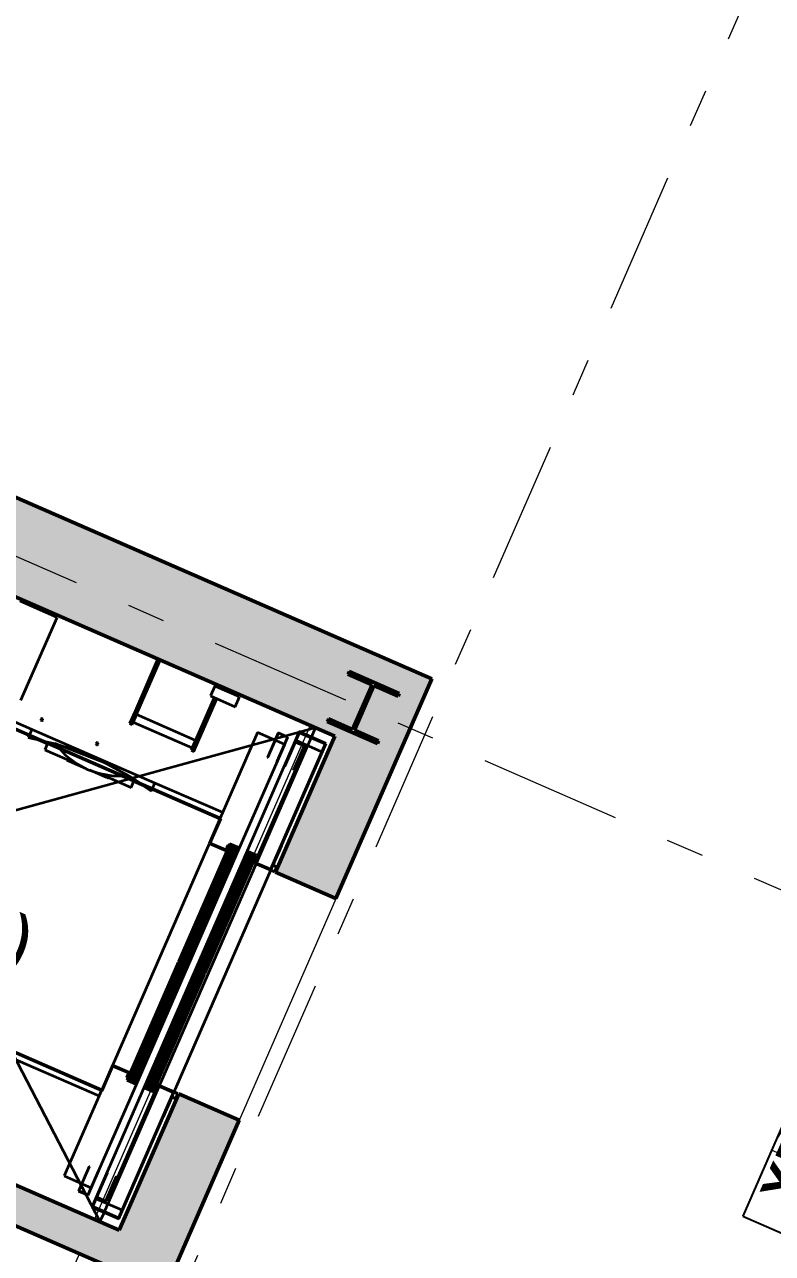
# Model space of a CAD drawing. Header units: millimetres. Extents: x -37281 to 954596, y -59787 to 956680.
# Drawn here: x 881843 to 884625, y -393 to 4180 of the extents above; entities that cross this region are included whole.
import ezdxf
from ezdxf.enums import TextEntityAlignment as Align

# ---------------------------------------------------------------- set-up
doc = ezdxf.new("R2010")
doc.units = ezdxf.units.MM
doc.header["$MEASUREMENT"] = 0
doc.linetypes.add('Double Dashed', pattern=[1093.611073, 529.166651, -211.666656, 141.111112, -211.666656])
for name, color, linetype in [('A-15-M_Column_Int', 7, 'Continuous'), ('A-15-MG_Structural_Grid', 7, 'Continuous'), ('A-20-M_Floor_Slab', 7, 'Continuous'), ('A-25-M_Wall_Int', 7, 'Continuous'), ('ArchiCAD Door Markers', 7, 'Continuous'), ('ArchiCAD Doors', 7, 'Continuous'), ('New_A-05-M_Gross_Int_Circulation', 7, 'Continuous')]:
    doc.layers.add(name, color=color, linetype=linetype)
for name, color, linetype, lineweight, true_color in [('A-15-M_Column_Int_Pen_No__28', 7, 'Continuous', 50, 0x2a2a2a), ('A-15-MG_Structural_Grid_Pen_No__163', 7, 'Continuous', 0, 0x750077), ('A-25-M_Wall_Int_Pen_No__107', 7, 'Continuous', 15, 0xa6a6a6), ('A-25-M_Wall_Int_Pen_No__27', 7, 'Continuous', 50, 0x2a2a2a), ('ArchiCAD Doors_Pen_No__27', 7, 'Continuous', 50, 0x2a2a2a), ('ArchiCAD Doors_Pen_No__43', 7, 'Continuous', 30, 0x444444), ('ArchiCAD Doors_Pen_No__63', 7, 'Continuous', 20, 0x606060), ('New_A-05-M_Gross_Int_Circulation_Pen_No__74', 7, 'Continuous', 20, 0x606060)]:
    doc.layers.add(name, color=color, linetype=linetype, lineweight=lineweight, true_color=true_color)
for name, color, linetype, lineweight in [('A-20-M_Floor_Slab_Pen_No__89', 8, 'Continuous', 20), ('A-80-M_Lift_Pen_No__8', 7, 'Continuous', 35), ('ArchiCAD Door Markers_Pen_No__1', 7, 'Continuous', 13), ('ArchiCAD Door Markers_Pen_No__5', 7, 'Continuous', 25), ('ArchiCAD Doors_Pen_No__1', 7, 'Continuous', 13), ('New_ArchiCAD Zone Stamps_Pen_No__9', 7, 'Continuous', 13)]:
    doc.layers.add(name, color=color, linetype=linetype, lineweight=lineweight)
doc.styles.add('GENERATED_STYLE_2', font='')
doc.styles.add('GENERATED_STYLE_3', font='')
doc.styles.add('GENERATED_STYLE_4', font='')
doc.styles.get('GENERATED_STYLE_2').set_extended_font_data('Arial', bold=True)
doc.styles.get('GENERATED_STYLE_3').set_extended_font_data('Arial')
doc.styles.get('GENERATED_STYLE_4').set_extended_font_data('Swis721 BT')

# ---------------------------------------------------------------- blocks, each defined once
blk = doc.blocks.new('Hub Circulation-Second_SF014_42_1', base_point=(876979.5, 5772.6))
at = {"layer": 'New_A-05-M_Gross_Int_Circulation_Pen_No__74', "linetype": 'Continuous'}
for p, q in [((876443.5, 4759.8), (883357.7, 1744.8)), ((883357.7, 1744.8), (880973.6, -3722.7))]:
    blk.add_line(p, q, dxfattribs=at)
at = {"layer": 'New_ArchiCAD Zone Stamps_Pen_No__9'}
for tag, height, style, p in [('ROOM_NAME', 250, 'GENERATED_STYLE_2', (875649.2, 7549.1)), ('zoneNameLine2', 250, 'GENERATED_STYLE_2', (875460.7, 7117)), ('ROOM_NUMBER', 200, 'GENERATED_STYLE_3', (875272.3, 6696.3)), ('measuredAreaCode', 200, 'GENERATED_STYLE_3', (875115.3, 6336.2)), ('ROOM_WALLS_PRM', 200, 'GENERATED_STYLE_3', (875422.7, 6202.1)), ('DUMMY_649', 200, 'GENERATED_STYLE_3', (876051.9, 5927.8)), ('DUMMY_650', 133.3, 'GENERATED_STYLE_3', (876331.1, 5821.2))]:
    blk.add_attdef(tag, text='', height=height, rotation=336.4404, dxfattribs=dict(at, style=style)).set_placement(p, align=Align.TOP_LEFT)
blk = doc.blocks.new('Slab_11_1', base_point=(868400.7, -1742.5))
at = {"layer": 'A-20-M_Floor_Slab_Pen_No__89', "linetype": 'Continuous', "flags": 128}
for points in [[(882103.3, -266.4), (879830, 724.8), (880631.4, 2562.7), (882904.7, 1571.5)], [(881245.9, -2232.6), (882047.3, -394.7), (879774, 596.5), (878972.6, -1241.4)]]:
    blk.add_lwpolyline(points, close=True, dxfattribs=at)
blk = doc.blocks.new('Standard grid marker_3')
at = {"layer": 'A-15-MG_Structural_Grid_Pen_No__163', "linetype": 'Double Dashed'}
blk.add_line((1000, 0), (74254.8, 0), dxfattribs=at)
at = {"layer": 'A-15-MG_Structural_Grid_Pen_No__163', "style": 'GENERATED_STYLE_4'}
for tag, p in [('AC_MarkerText_1_0', (-500, 43.4)), ('AC_MarkerText_1_1', (75754.8, 43.4))]:
    blk.add_attdef(tag, text='', height=350, rotation=360, dxfattribs=at).set_placement(p, align=Align.MIDDLE_CENTER)
blk = doc.blocks.new('Wall_287_2', base_point=(879545.8, 848.8))
at = {"layer": 'A-25-M_Wall_Int_Pen_No__107', "linetype": 'Continuous', "lineweight": 0, "true_color": 0x535353}
blk.add_hatch(color=251, dxfattribs=at).paths.add_polyline_path([(879673.2, 640.5), (882139, -434.7), (882194.9, -306.4), (879729.2, 768.8)])
at = {"layer": 'A-25-M_Wall_Int_Pen_No__27', "linetype": 'Continuous', "flags": 128}
for points in [[(882194.9, -306.4), (879729.2, 768.8)], [(879673.2, 640.5), (882139, -434.7)]]:
    blk.add_lwpolyline(points, dxfattribs=at)
blk = doc.blocks.new('Door 19_4')
at = {"layer": 'ArchiCAD Doors_Pen_No__1', "linetype": 'Continuous'}
for p, q in [((-323, 0), (-323, -15)), ((323, 0), (323, -15)), ((-323, -15), (-323, -120)), ((323, -15), (323, -120)), ((-323, -120), (-323, -135)), ((323, -120), (323, -135))]:
    blk.add_line(p, q, dxfattribs=at)
at = {"layer": 'ArchiCAD Doors_Pen_No__43', "linetype": 'Continuous'}
for p, q in [((-313, 0), (-323, 0)), ((-323, 0), (-323, -135)), ((-247, 0), (-313, 0)), ((-313, 0), (-313, -135)), ((-247, -135), (-247, 0)), ((313, 0), (247, 0)), ((247, 0), (247, -135)), ((313, 0), (323, 0)), ((313, -135), (313, 0)), ((323, 0), (323, -135)), ((-313, -135), (-323, -135)), ((-313, -135), (-247, -135)), ((247, -135), (313, -135)), ((313, -135), (323, -135))]:
    blk.add_line(p, q, dxfattribs=at)
at = {"layer": 'ArchiCAD Doors_Pen_No__63', "linetype": 'Continuous'}
blk.add_line((247, 0), (247, 494), dxfattribs=at)
blk.add_arc((247, 0), 494, 90, 180, dxfattribs=at)
blk = doc.blocks.new('Door Stamp 17_8')
at = {"layer": 'ArchiCAD Door Markers_Pen_No__5', "linetype": 'Continuous'}
for p, q in [((514.6, 494.6), (-514.6, 494.6)), ((-514.6, 494.6), (-514.6, 258.9)), ((514.6, 258.9), (514.6, 494.6)), ((-514.6, 258.9), (514.6, 258.9)), ((-514.6, 258.9), (514.6, 258.9))]:
    blk.add_line(p, q, dxfattribs=at)
at = {"layer": 'ArchiCAD Door Markers_Pen_No__1', "style": 'GENERATED_STYLE_2'}
blk.add_attdef('AC_WIDO_ID', text='', height=150, dxfattribs=at).set_placement((-457.5, 307.7), align=Align.BOTTOM_LEFT)
blk = doc.blocks.new('Wall_289_2', base_point=(883131.4, -4663.6))
at = {"layer": 'ArchiCAD Door Markers'}
ref = blk.add_blockref('Door Stamp 17_8', (885173.4, 19.3), dxfattribs=dict(at, rotation=66.44039320499522))
ref.add_attrib('AC_WIDO_ID', 'XD02.009', dxfattribs={"layer": 'ArchiCAD Door Markers_Pen_No__1', "color": 7, "height": 150, "rotation": 66.4404, "style": 'GENERATED_STYLE_2'}).set_placement((884753.2, -247.8), align=Align.BOTTOM_LEFT)
at = {"layer": 'ArchiCAD Doors', "color": 251, "linetype": 'Continuous', "lineweight": 20, "true_color": 0x606060, "xscale": -0.9999999999999998, "zscale": 1000, "rotation": 66.44039320499522}
blk.add_blockref('Door 19_4', (885173.4, 19.3), dxfattribs=at)
blk = doc.blocks.new('Simple Door Opening_5')
at = {"layer": 'ArchiCAD Doors_Pen_No__27', "linetype": 'Continuous'}
for p, q in [((-455, 0), (-455, 246)), ((455, 0), (455, 246))]:
    blk.add_line(p, q, dxfattribs=at)
blk = doc.blocks.new('Simple Door Opening_6')
at = {"layer": 'ArchiCAD Doors_Pen_No__27', "linetype": 'Continuous'}
for p, q in [((-450, 0), (-450, -246)), ((450, 0), (450, -246))]:
    blk.add_line(p, q, dxfattribs=at)
blk = doc.blocks.new('Wall_290_2', base_point=(883357.7, 1744.8))
at = {"layer": 'A-25-M_Wall_Int_Pen_No__107', "linetype": 'Continuous', "lineweight": 0, "true_color": 0x535353}
for points in [[(883357.7, 1744.8), (882996.3, 1531.5), (882775.6, 1025.3), (883001.1, 927)], [(882641.4, 102), (882415.9, 200.4), (881918.3, -940.9), (882143.8, -1039.2)], [(881780, -1873.3), (881554.5, -1775), (881337.6, -2272.6), (881463.1, -2600.1)]]:
    blk.add_hatch(color=251, dxfattribs=at).paths.add_polyline_path(points)
at = {"layer": 'A-25-M_Wall_Int_Pen_No__27', "linetype": 'Continuous', "flags": 128}
for points in [[(883001.1, 927), (883357.7, 1744.8)], [(882996.3, 1531.5), (882775.6, 1025.3)], [(882415.9, 200.4), (882194.9, -306.4)], [(882143.8, -1039.2), (882641.4, 102)], [(882139, -434.7), (881918.3, -940.9)], [(881554.5, -1775), (881337.6, -2272.6)], [(881463.1, -2600.1), (881780, -1873.3)]]:
    blk.add_lwpolyline(points, dxfattribs=at)
at = {"layer": 'ArchiCAD Doors', "color": 251, "linetype": 'Continuous', "lineweight": 20, "true_color": 0x606060, "xscale": -1, "zscale": 1000, "rotation": 246.4404159907759}
for name, p in [('Simple Door Opening_6', (882821.3, 514.5)), ('Simple Door Opening_5', (881736.4, -1357.9))]:
    blk.add_blockref(name, p, dxfattribs=at)
blk = doc.blocks.new('Wall_292_2', base_point=(883357.7, 1744.8))
at = {"layer": 'A-25-M_Wall_Int_Pen_No__107', "linetype": 'Continuous', "lineweight": 0, "true_color": 0x535353}
blk.add_hatch(color=251, dxfattribs=at).paths.add_polyline_path([(883357.7, 1744.8), (880666.5, 2918.3), (880530.6, 2606.7), (882996.3, 1531.5)])
at = {"layer": 'A-25-M_Wall_Int_Pen_No__27', "linetype": 'Continuous', "flags": 128}
for points in [[(880666.5, 2918.3), (880530.6, 2606.7)], [(883357.7, 1744.8), (880666.5, 2918.3)], [(880530.6, 2606.7), (882996.3, 1531.5)]]:
    blk.add_lwpolyline(points, dxfattribs=at)
blk = doc.blocks.new('Universal Columns Column 19_3')
at = {"layer": 'A-15-M_Column_Int', "linetype": 'Continuous', "lineweight": 0, "true_color": 0xffffff}
h = blk.add_hatch(dxfattribs=at)
h.set_pattern_fill('613_01__a5_STUCCO_0003', style=0, pattern_type=2)
h.set_pattern_definition([(286.3, (0, 0), (-3213820, 11866500), [3000, -14992680]), (309.93, (992000, -2522800), (-1760680, 765780), [4670, -4288600]), (111.49, (-168200, -712500), (765800, 1760700), [7100, -2708200]), (111.49, (-238700, -1062700), (765800, 1760700), [7100, -2708200]), (111.49, (-566500, -1578300), (765800, 1760700), [7100, -2708200]), (111.49, (-655700, -1708100), (765800, 1760700), [7100, -2708200]), (111.494, (-465300, -1834400), (765800, 1760700), [7100, -2708200]), (111.494, (-104200, -1931700), (765800, 1760700), [7100, -2708200]), (111.494, (257800, -2002000), (765800, 1760700), [7100, -2708200]), (183.06, (-194600, -886000), (2526450, 994900), [11200, -4282100]), (183.06, (-349700, -1079650), (2526450, 994900), [11200, -4282100]), (183.06, (116350, -2076500), (2526450, 994900), [11200, -4282100]), (111.49, (-350400, -1231700), (765800, 1760700), [7100, -2708200]), (111.49, (-502900, -1720200), (765800, 1760700), [7100, -2708200]), (111.494, (-274000, -1895900), (765800, 1760700), [7100, -2708200]), (111.494, (322000, -2155100), (765800, 1760700), [7100, -2708200]), (48.06, (-367140, -1412600), (765780, 1760680), [10500, -6061050]), (48.06, (-236400, -1671930), (765780, 1760680), [10520, -6061050]), (48.06, (-93300, -549600), (765800, 1760700), [10500, -6061050]), (48.06, (189050, -378800), (765800, 1760700), [10500, -6061050]), (48.06, (50600, -207200), (765800, 1760700), [10500, -6061050]), (48.06, (563700, -450600), (765800, 1760700), [10500, -6061050]), (48.06, (904800, -517960), (765780, 1760680), [10500, -6061050]), (48.06, (1265960, -877540), (765780, 1760680), [10500, -6061050]), (48.06, (1482600, -916100), (765780, 1760680), [10520, -6061050]), (48.06, (1273060, -1199550), (765780, 1760680), [10520, -6061050]), (48.06, (1211900, -1491860), (765780, 1760680), [10520, -6061050]), (48.06, (943500, -1689000), (765780, 1760680), [10520, -6061050]), (48.06, (1016600, -1999200), (765780, 1760680), [10520, -6061050]), (48.06, (801000, -2133260), (765780, 1760680), [10520, -6061050]), (48.06, (807600, -2293060), (765780, 1760680), [10520, -6061050]), (48.06, (630500, -2291960), (765780, 1760680), [10520, -6061050]), (48.06, (151700, -1607900), (765780, 1760680), [10520, -6061050]), (48.06, (70000, -1177460), (765780, 1760680), [10500, -6061050]), (48.06, (631750, -935800), (765780, 1760680), [10500, -6061050]), (48.06, (986700, -1181300), (765780, 1760680), [10500, -6061050]), (48.06, (850600, -1436000), (765780, 1760680), [10520, -6061050]), (48.06, (409300, -1365550), (765780, 1760680), [10500, -6061050]), (48.06, (488700, -1638000), (765780, 1760680), [10520, -6061050]), (48.06, (565600, -1787900), (765780, 1760680), [10520, -6061050]), (48.06, (297900, -886800), (765780, 1760680), [10500, -6061050]), (48.06, (277700, -629950), (765800, 1760700), [10500, -6061050]), (111.494, (551400, -2107800), (765800, 1760700), [7100, -2708200]), (111.494, (998900, -2140500), (765800, 1760700), [7100, -2708200]), (111.49, (707000, -1598400), (765800, 1760700), [7100, -2708200]), (111.494, (1193500, -1658100), (765800, 1760700), [7100, -2708200]), (111.49, (691100, -1191600), (765800, 1760700), [7100, -2708200]), (111.49, (1263300, -1334100), (765800, 1760700), [7100, -2708200]), (111.49, (979600, -866500), (765800, 1760700), [7100, -2708200]), (111.49, (1307600, -730700), (765800, 1760700), [7100, -2708200]), (111.49, (640400, -526600), (765800, 1760700), [7100, -2708200]), (111.49, (694500, -717200), (765800, 1760700), [7100, -2708200]), (111.49, (314700, -283700), (765800, 1760700), [7100, -2708200]), (111.49, (167600, -528500), (765800, 1760700), [7100, -2708200]), (111.49, (12400, -430600), (765800, 1760700), [7100, -2708200]), (111.49, (67100, -748000), (765800, 1760700), [7100, -2708200]), (111.49, (344000, -1091200), (765800, 1760700), [7100, -2708200]), (111.49, (29600, -939300), (765800, 1760700), [7100, -2708200]), (111.49, (438400, -757700), (765800, 1760700), [7100, -2708200]), (111.49, (-42600, -1373600), (765800, 1760700), [7100, -2708200]), (169.023, (65740, -1702860), (-7808487, 1302433), [10530, -17691000]), (169.023, (1133700, -1883880), (-7808487, 1302433), [10530, -17691000]), (169.023, (1445740, -1224800), (-7808487, 1302433), [10530, -17691000]), (169.023, (1047320, -1405880), (-7808487, 1302433), [10530, -17691000]), (169.023, (180300, -1357830), (-7808487, 1302433), [10530, -17691000]), (169.023, (-432670, -1577200), (-7808487, 1302433), [10530, -17691000]), (169.023, (223600, -966600), (-7808487, 1302433), [10530, -17691000]), (169.023, (1136430, -1014340), (-7808487, 1302433), [10530, -17691000]), (169.023, (1524220, -1021000), (-7808487, 1302433), [10530, -17691000]), (169.023, (1135220, -608810), (-7808487, 1302433), [10530, -17691000]), (169.023, (893470, -721350), (-7808487, 1302433), [10530, -17691000]), (169.023, (840820, -1017380), (-7808487, 1302433), [10530, -17691000]), (169.023, (46180, -1841170), (-7808487, 1302433), [10530, -17691000]), (169.023, (407640, -1861700), (-7808487, 1302433), [10530, -17691000]), (169.023, (845750, -1951000), (-7808487, 1302433), [10530, -17691000]), (48.06, (1350950, -1429200), (765780, 1760680), [10520, -6061050]), (48.06, (1140700, -2005970), (765780, 1760680), [10520, -6061050]), (48.06, (978100, -2309850), (765780, 1760680), [10520, -6061050]), (48.06, (198750, -158600), (765800, 1760700), [10500, -6061050]), (48.06, (458460, -261400), (765800, 1760700), [10500, -6061050]), (48.06, (772750, -448730), (765780, 1760680), [10500, -6061050]), (48.06, (1481360, -686060), (765780, 1760680), [10520, -6061050]), (48.06, (1667650, -817700), (765780, 1760680), [10520, -6061050]), (48.06, (1651400, -901750), (765780, 1760680), [10520, -6061050])])
h.paths.add_polyline_path([(-101.8, -101.6), (101.8, -101.6), (101.8, -90.6), (3.6, -90.6), (3.6, 90.6), (101.8, 90.6), (101.8, 101.6), (-101.8, 101.6), (-101.8, 90.6), (-3.6, 90.6), (-3.6, -90.6), (-101.8, -90.6)])
at = {"layer": 'A-15-M_Column_Int_Pen_No__28', "linetype": 'Continuous'}
for p, q in [((101.8, 101.6), (-101.8, 101.6)), ((-101.8, 101.6), (-101.8, 90.6)), ((101.8, 90.6), (101.8, 101.6)), ((-101.8, 90.6), (-3.6, 90.6)), ((-3.6, 90.6), (-3.6, -90.6)), ((3.6, -90.6), (3.6, 90.6)), ((3.6, 90.6), (101.8, 90.6)), ((-3.6, -90.6), (-101.8, -90.6)), ((-101.8, -90.6), (-101.8, -101.6)), ((101.8, -90.6), (3.6, -90.6)), ((101.8, -101.6), (101.8, -90.6)), ((-101.8, -101.6), (101.8, -101.6))]:
    blk.add_line(p, q, dxfattribs=at)
blk = doc.blocks.new('Standard grid marker')
at = {"layer": 'A-15-MG_Structural_Grid_Pen_No__163', "linetype": 'Double Dashed'}
blk.add_line((1000, 0), (29726, 0), dxfattribs=at)
at = {"layer": 'A-15-MG_Structural_Grid_Pen_No__163', "style": 'GENERATED_STYLE_4'}
for tag, p in [('AC_MarkerText_1_0', (-500, 41.2)), ('AC_MarkerText_1_1', (31226, 41.2))]:
    blk.add_attdef(tag, text='', height=350, rotation=90, dxfattribs=at).set_placement(p, align=Align.MIDDLE_CENTER)

msp = doc.modelspace()

# ---------------------------------------------------------------- linework, layer by layer
at = {"layer": 'A-80-M_Lift_Pen_No__8', "linetype": 'Continuous'}
for p, q in [((880651.4, 2554.1), (882123.2, -275.1)), ((882573.6, 1225.5), (880643.1, 2067.3)), ((880644.7, 2063.3), (882569.6, 1224)), ((881963.8, 1973.6), (881826.3, 2033.6)), ((881829.3, 1665.2), (881963.8, 1973.6)), ((882335, 1811.7), (882253.5, 1624.7)), ((882262.6, 1620.7), (882344.2, 1807.7)), ((882344.2, 1807.7), (882335, 1811.7)), ((882550.4, 1717.8), (882534.4, 1681.1)), ((882642.1, 1677.8), (882550.4, 1717.8)), ((882548.2, 1675.1), (882482.6, 1524.8)), ((882491.8, 1520.8), (882557.3, 1671.1)), ((882534.4, 1681.1), (882626.1, 1641.2)), ((882626.1, 1641.2), (882642.1, 1677.8)), ((881869.2, 1556.6), (881743.9, 1611.3)), ((882253.5, 1624.7), (882233.5, 1578.9)), ((882242.6, 1574.9), (882262.6, 1620.7)), ((882258.6, 1611.6), (882246.6, 1584.1)), ((882262.6, 1620.7), (882253.5, 1624.7)), ((882478.6, 1515.6), (882258.6, 1611.6)), ((882924.6, 1562.8), (879850, 716.2)), ((881869.2, 1556.6), (881860.4, 1536.5)), ((882327.5, 1356.8), (881869.2, 1556.6)), ((881903.3, 1594.7), (881902.9, 1593.2)), ((881902.9, 1593.2), (881903.2, 1591.6)), ((881903.2, 1591.6), (881904.1, 1590.3)), ((881904.2, 1596), (881903.3, 1594.7)), ((881904.1, 1590.3), (881905.3, 1589.4)), ((881905.5, 1596.8), (881904.2, 1596)), ((881905.3, 1589.4), (881906.9, 1589.1)), ((881907, 1597.1), (881905.5, 1596.8)), ((881906.9, 1589.1), (881908.4, 1589.4)), ((881908.5, 1596.8), (881907, 1597.1)), ((881908.4, 1589.4), (881909.7, 1590.2)), ((881909.8, 1595.9), (881908.5, 1596.8)), ((881909.7, 1590.2), (881910.6, 1591.5)), ((881910.7, 1594.6), (881909.8, 1595.9)), ((881910.6, 1591.5), (881910.9, 1593)), ((881910.9, 1593), (881910.7, 1594.6)), ((882233.5, 1578.9), (882242.6, 1574.9)), ((882246.6, 1584.1), (882466.6, 1488.1)), ((882909.7, 1528.4), (882924.6, 1562.8)), ((881859.2, 1533.7), (881856, 1526.4)), ((881856, 1526.4), (881895.9, 1517.7)), ((881893.4, 1518.3), (881927.8, 1503.3)), ((881910.8, 1514.5), (881920.8, 1512.3)), ((881920.8, 1512.3), (881955.3, 1503.8)), ((881930.7, 1509.9), (881929.2, 1506.5)), ((882138.2, -240.7), (882909.7, 1528.4)), ((882482.6, 1524.8), (882462.6, 1479)), ((882466.6, 1488.1), (882478.6, 1515.6)), ((882471.8, 1475), (882491.8, 1520.8)), ((882491.8, 1520.8), (882482.6, 1524.8)), ((882709.5, 1544.8), (882570.8, 1226.7)), ((882810.3, 1500.8), (882709.5, 1544.8)), ((882786.6, 1543.9), (882746.6, 1452.2)), ((882747.5, 1451.8), (882787.1, 1542.6)), ((882821, 1527.8), (882781.5, 1437.1)), ((882782.4, 1436.7), (882822.3, 1528.3)), ((882822.3, 1528.3), (882786.6, 1543.9)), ((882787.1, 1542.6), (882821, 1527.8)), ((882849.7, 1510.9), (882809.7, 1419.3)), ((882810.6, 1418.9), (882850.2, 1509.6)), ((882863.8, 1548.4), (882843.8, 1502.6)), ((882846.6, 1501.4), (882865.4, 1544.5)), ((882883.6, 1496.2), (882849.7, 1510.9)), ((882850.2, 1509.6), (882882.3, 1495.6)), ((882947.9, 1473.6), (882852.6, 1515.1)), ((882964.7, 1504.4), (882863.8, 1548.4)), ((882865.4, 1544.5), (882960.7, 1502.9)), ((881928, 1503.8), (881918, 1480.8)), ((881918, 1480.8), (882038.1, 1428.5)), ((881927.8, 1503.3), (881928, 1503.8)), ((881955.3, 1503.8), (882002.6, 1489.8)), ((881955.3, 1503.8), (881968.6, 1489.3)), ((882149.1, 1428), (881955.3, 1503.8)), ((881973.6, 1483.9), (881995.2, 1460.3)), ((882002.6, 1489.8), (882073.9, 1463)), ((882108.6, 1505.2), (882108.3, 1503.7)), ((882108.3, 1503.7), (882108.5, 1502.1)), ((882108.5, 1502.1), (882109.4, 1500.8)), ((882109.5, 1506.5), (882108.6, 1505.2)), ((882109.4, 1500.8), (882110.7, 1499.9)), ((882110.8, 1507.3), (882109.5, 1506.5)), ((882110.7, 1499.9), (882112.2, 1499.6)), ((882112.3, 1507.6), (882110.8, 1507.3)), ((882112.2, 1499.6), (882113.7, 1499.9)), ((882113.9, 1507.2), (882112.3, 1507.6)), ((882843.8, 1502.6), (882112.4, -174.9)), ((882113.7, 1499.9), (882115, 1500.7)), ((882115.1, 1506.4), (882113.9, 1507.2)), ((882115, 1500.7), (882115.9, 1502)), ((882116, 1505), (882115.1, 1506.4)), ((882115.9, 1502), (882116.3, 1503.5)), ((882116.3, 1503.5), (882116, 1505)), ((882462.6, 1479), (882471.8, 1475)), ((882642.5, 1115.8), (882810.3, 1500.8)), ((882884.2, 1485), (882698.3, 1058.8)), ((882702.3, 1060.3), (882886.9, 1483.8)), ((882960.7, 1502.9), (882757.3, 1036.3)), ((882758.8, 1032.4), (882964.7, 1504.4)), ((882882.3, 1495.6), (882842.7, 1404.9)), ((882843.6, 1404.5), (882883.6, 1496.2)), ((882843.8, 1502.6), (882846.6, 1501.4)), ((882886.9, 1483.8), (882884.2, 1485)), ((881995.2, 1460.3), (882038.1, 1428.5)), ((882000.5, 1444.9), (881999.5, 1442.6)), ((881999.5, 1442.6), (882008.6, 1438.6)), ((882009.6, 1440.9), (882008.6, 1438.6)), ((882008.6, 1438.6), (882070.7, 1411.5)), ((882038.1, 1428.5), (882077.2, 1408.1)), ((882073.9, 1463), (882097.2, 1454)), ((882097.2, 1454), (882149.1, 1428)), ((882149.1, 1428), (882205.8, 1397.9)), ((882746.6, 1452.2), (882747.5, 1451.8)), ((882781.5, 1437.1), (882782.4, 1436.7)), ((882809.7, 1419.3), (882810.6, 1418.9)), ((882077.2, 1408.1), (882118.7, 1393.3)), ((882084.1, 1405.7), (882146.1, 1378.6)), ((882118.7, 1393.3), (882238.8, 1340.9)), ((882118.7, 1393.3), (882171.2, 1383.5)), ((882146.1, 1378.6), (882147.1, 1380.9)), ((882146.1, 1378.6), (882155.3, 1374.6)), ((882155.3, 1374.6), (882156.3, 1376.9)), ((882171.2, 1383.5), (882203.2, 1383.7)), ((882205.8, 1397.9), (882230.3, 1383.9)), ((882210.6, 1383.8), (882230.3, 1383.9)), ((882230.3, 1383.9), (882272.9, 1356.6)), ((882842.7, 1404.9), (882843.6, 1404.5)), ((882238.8, 1340.9), (882248.8, 1363.9)), ((882248.8, 1363.9), (882248.6, 1363.4)), ((882248.6, 1363.4), (882286.1, 1347)), ((882250, 1366.6), (882251.6, 1370.3)), ((882284.2, 1348.4), (882314.3, 1326.5)), ((882314.3, 1326.5), (882317.5, 1333.9)), ((882318.7, 1336.6), (882327.5, 1356.8)), ((882579.6, 1246.9), (882327.5, 1356.8)), ((882570.8, 1226.7), (882579.6, 1246.9)), ((882569.6, 1224), (882529.7, 1132.3)), ((882533.6, 1133.8), (882573.6, 1225.5)), ((882171.3, 306.7), (882531, 1131.7)), ((882606.7, 1131.4), (882415.4, 692.6)), ((882424.3, 688.7), (882615.7, 1127.5)), ((882433.2, 684.8), (882624.6, 1123.6)), ((882442.2, 680.9), (882633.5, 1119.7)), ((882451.1, 677), (882642.5, 1115.8)), ((882671.8, 1103), (882480.6, 664.5)), ((882489, 660.7), (882680.3, 1099.3)), ((882529.7, 1132.3), (882592.9, 1104.7)), ((882591.3, 1108.7), (882533.6, 1133.8)), ((882598.7, 1125.6), (882591.3, 1108.7)), ((882592.9, 1104.7), (882601.5, 1124.4)), ((882601.5, 1124.4), (882598.7, 1125.6)), ((882642.5, 1115.8), (882606.7, 1131.4)), ((882705.7, 1088.2), (882671.8, 1103)), ((882767.7, 1051.4), (882799.4, 1124.3)), ((882799.4, 1124.3), (882799, 1124.5)), ((880201, 1053.5), (882131.5, 211.7)), ((882129.9, 215.7), (880205, 1055)), ((882497.5, 657), (882688.8, 1095.6)), ((882506, 653.3), (882697.2, 1091.9)), ((882514.5, 649.7), (882705.7, 1088.2)), ((882698.3, 1058.8), (882758.8, 1032.4)), ((882757.3, 1036.3), (882702.3, 1060.3)), ((882708.4, 1068), (882704.6, 1059.3)), ((882705.5, 1058.9), (882709.3, 1067.6)), ((882709.3, 1067.6), (882708.4, 1068)), ((882399.1, 207.4), (882758.8, 1032.4)), ((882758.8, 1032.4), (882773, 1026.2)), ((882772.5, 1027.5), (882759.2, 1033.3)), ((882766.8, 1050.7), (882780.1, 1044.9)), ((882781.4, 1045.4), (882767.7, 1051.4)), ((882780.1, 1044.9), (882772.5, 1027.5)), ((882773, 1026.2), (882781.4, 1045.4)), ((882414.3, 690.2), (882223, 251.5)), ((882231.9, 247.5), (882423.3, 686.4)), ((882450.1, 674.6), (882414.3, 690.2)), ((882415.4, 692.6), (882451.1, 677)), ((882240.9, 243.6), (882432.2, 682.5)), ((882249.8, 239.7), (882441.2, 678.6)), ((882258.8, 235.9), (882450.1, 674.6)), ((882479.3, 661.6), (882288.1, 223.1)), ((882296.6, 219.4), (882487.8, 658)), ((882305, 215.7), (882496.3, 654.3)), ((882313.5, 212), (882504.8, 650.6)), ((882322, 208.3), (882513.2, 646.8)), ((882450.1, 674.6), (882451.1, 677)), ((882513.2, 646.8), (882479.3, 661.6)), ((882480.6, 664.5), (882514.5, 649.7)), ((881284.2, 557.2), (882120, 192.7)), ((882169.9, 307.3), (882129.9, 215.7)), ((882132.7, 214.5), (882171.5, 303.4)), ((882233.2, 279.7), (882169.9, 307.3)), ((882171.5, 303.4), (882229.2, 278.2)), ((882229.2, 278.2), (882221.8, 261.2)), ((882224.6, 260), (882233.2, 279.7)), ((882090.9, -149.1), (882258.8, 235.9)), ((882338.6, 233.8), (882152.7, -192.5)), ((882155.5, -193.7), (882340.1, 229.8)), ((882221.8, 261.2), (882224.6, 260)), ((882223, 251.5), (882258.8, 235.9)), ((882399.1, 207.4), (882338.6, 233.8)), ((882342.4, 228.8), (882339.4, 221.9)), ((882340.1, 229.8), (882395.1, 205.8)), ((882128.7, 212.9), (881990.1, -105.2)), ((882120, 192.7), (882128.7, 212.9)), ((882132.7, 214.5), (882129.9, 215.7)), ((882131.5, 211.7), (882132.7, 214.5)), ((882395.1, 205.8), (882191.7, -260.7)), ((882193.2, -264.7), (882399.1, 207.4)), ((882288.1, 223.1), (882322, 208.3)), ((882339.4, 221.9), (882340.3, 221.5)), ((882340.3, 221.5), (882343.3, 228.4)), ((882359.4, 115.1), (882391.1, 187.9)), ((882404.4, 183.3), (882391.1, 189.1)), ((882391.1, 187.9), (882404.9, 181.9)), ((882398.7, 206.5), (882412, 200.7)), ((882413.3, 201.2), (882399.1, 207.4)), ((882412, 200.7), (882404.4, 183.3)), ((882404.9, 181.9), (882413.3, 201.2)), ((882358.9, 115.3), (882359.4, 115.1)), ((882083.1, -69.4), (882043.1, -161.1)), ((882044.5, -160.5), (882084, -69.8)), ((882117.9, -84.6), (882078.4, -175.3)), ((882078.9, -176.6), (882118.9, -85)), ((882084, -69.8), (882083.1, -69.4)), ((882118.9, -85), (882117.9, -84.6)), ((881990.1, -105.2), (882090.9, -149.1)), ((882150.2, -93.2), (882110.2, -184.8)), ((882111.5, -184.3), (882151.1, -93.6)), ((882183.2, -107.6), (882143.6, -198.3)), ((882144.1, -199.6), (882184.1, -108)), ((882151.1, -93.6), (882150.2, -93.2)), ((882184.1, -108), (882183.2, -107.6)), ((882043.1, -161.1), (882078.9, -176.6)), ((882078.4, -175.3), (882044.5, -160.5)), ((882112.4, -174.9), (882092.4, -220.7)), ((882096.4, -219.2), (882115.1, -176.1)), ((882115.1, -176.1), (882112.4, -174.9)), ((882092.4, -220.7), (882193.2, -264.7)), ((882191.7, -260.7), (882096.4, -219.2)), ((882109.1, -189.8), (882204.5, -231.4)), ((882110.2, -184.8), (882144.1, -199.6)), ((882143.6, -198.3), (882111.5, -184.3)), ((882152.7, -192.5), (882155.5, -193.7)), ((882138.2, -240.7), (882123.2, -275.1))]:
    msp.add_line(p, q, dxfattribs=at)

# ---------------------------------------------------------------- block references
at = {"layer": 'A-15-M_Column_Int', "linetype": 'Continuous', "zscale": 1000, "rotation": 156.4404149906862}
msp.add_blockref('Universal Columns Column 19_3', (883102.6, 1638), dxfattribs=at)
at = {"layer": 'A-15-MG_Structural_Grid', "color": 8, "linetype": 'Continuous', "lineweight": 15, "zscale": 1000}
for name, p, rotation in [('Standard grid marker', (890317.1, 17557.1), 246.440411583993), ('Standard grid marker_3', (866598.7, 8834.4), 336.440411583993)]:
    msp.add_blockref(name, p, dxfattribs=dict(at, rotation=rotation))
at = {"layer": 'A-20-M_Floor_Slab', "color": 8, "linetype": 'Continuous', "lineweight": 20}
msp.add_blockref('Slab_11_1', (868400.7, -1742.5), dxfattribs=at)
at = {"layer": 'A-25-M_Wall_Int', "color": 250, "lineweight": 50, "true_color": 0x2a2a2a}
for name, p in [('Wall_292_2', (883357.7, 1744.8)), ('Wall_290_2', (883357.7, 1744.8)), ('Wall_289_2', (883131.4, -4663.6)), ('Wall_287_2', (879545.8, 848.8))]:
    msp.add_blockref(name, p, dxfattribs=at)
at = {"layer": 'New_A-05-M_Gross_Int_Circulation', "linetype": 'Continuous'}
msp.add_blockref('Hub Circulation-Second_SF014_42_1', (876979.5, 5772.6), dxfattribs=at)

# ---------------------------------------------------------------- texts
at = {"layer": 'A-80-M_Lift_Pen_No__8', "linetype": 'Continuous', "insert": (881196.6, 997.8), "char_height": 200, "attachment_point": 5, "rotation": 336.4404, "style": 'GENERATED_STYLE_4'}
msp.add_mtext('\\A1;{\\fSwis721 BT|b0|i0|c0|p34;(13 person)}', dxfattribs=at)

doc.saveas('drawing.dxf')
